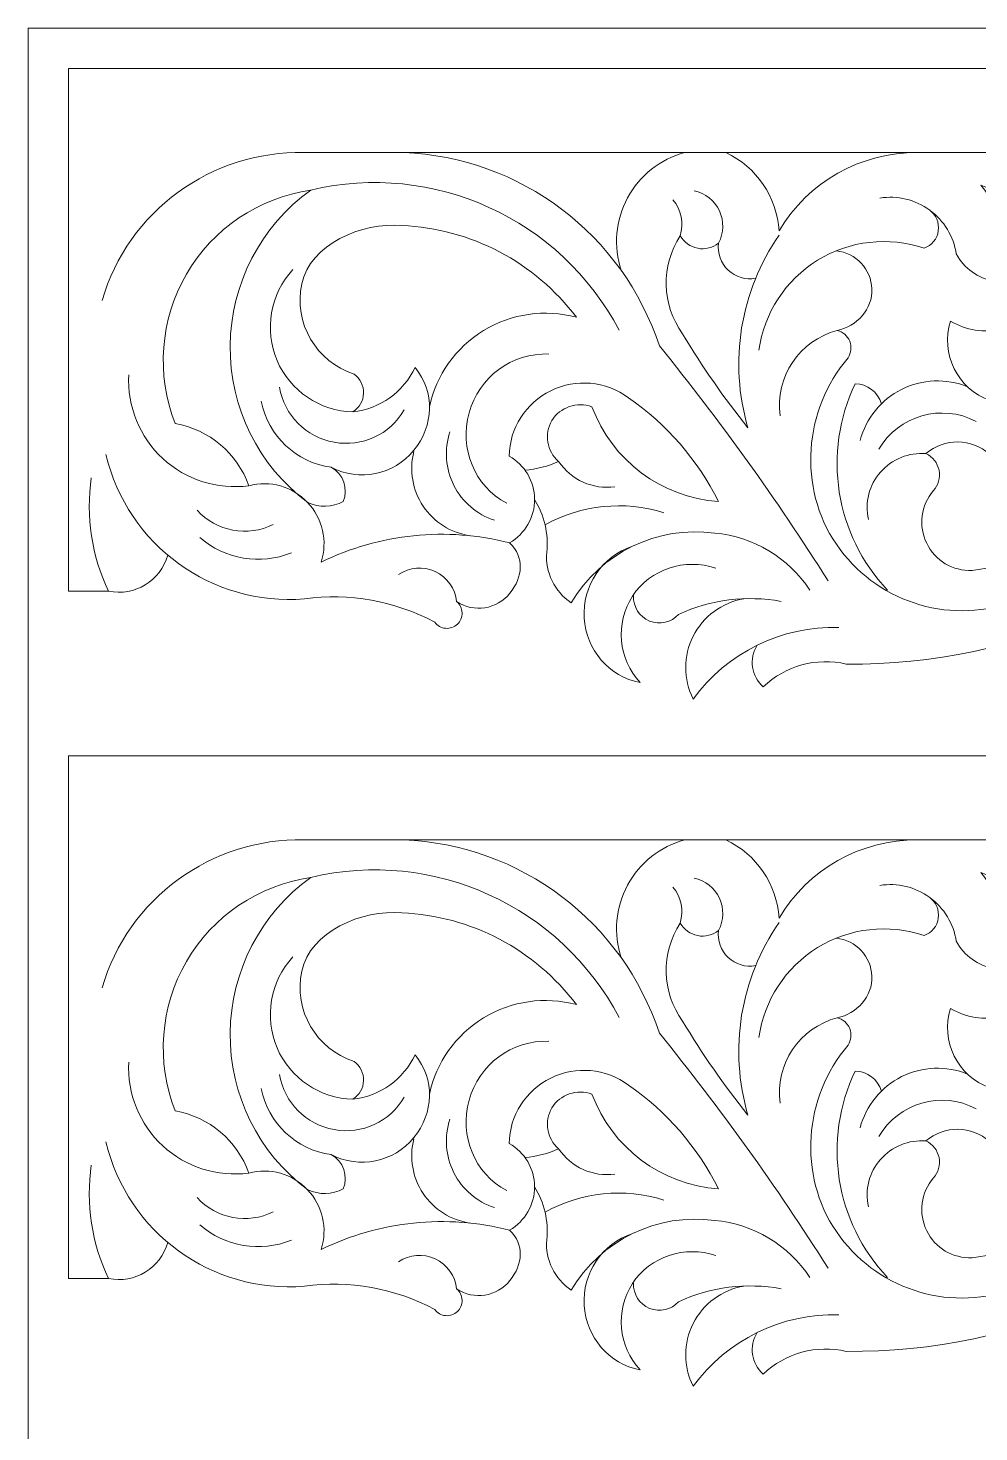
# Model space of a CAD drawing. Header units: millimetres. Extents: x 4334 to 4578, y 2334 to 2588.
# Drawn here: x 4333.9 to 4381, y 2518.7 to 2588.1 of the extents above; entities that cross this region are included whole.
import ezdxf

# ---------------------------------------------------------------- set-up
doc = ezdxf.new("R2010")
doc.units = ezdxf.units.MM
doc.header["$MEASUREMENT"] = 0
doc.layers.add('SITARA ALL', color=18, linetype='Continuous', true_color=0x000000)

msp = doc.modelspace()

# ---------------------------------------------------------------- linework, layer by layer
at = {"layer": 'SITARA ALL', "lineweight": 9}
for points, knots in [([(4333.916, 2588.11), (4333.916, 2588.11), (4577.916, 2588.11), (4577.916, 2588.11), (4577.916, 2588.11), (4577.916, 2466.11), (4577.916, 2466.11), (4577.916, 2466.11), (4333.916, 2466.11), (4333.916, 2466.11), (4333.916, 2466.11), (4333.916, 2588.11), (4333.916, 2588.11)], [0, 0, 0, 0, 0.25, 0.25, 0.25, 0.5, 0.5, 0.5, 0.75, 0.75, 0.75, 1, 1, 1, 1]), ([(4337.043, 2565.882), (4336.767, 2563.968), (4337.064, 2562.015), (4337.897, 2560.27), (4337.897, 2560.27), (4335.916, 2560.27), (4335.916, 2560.27), (4335.916, 2560.27), (4335.916, 2586.11), (4335.916, 2586.11), (4335.916, 2586.11), (4435.687, 2586.11), (4435.687, 2586.11), (4435.687, 2586.11), (4535.916, 2586.11), (4535.916, 2586.11), (4535.916, 2586.11), (4535.916, 2560.27), (4535.916, 2560.27), (4535.916, 2560.27), (4533.935, 2560.27), (4533.935, 2560.27), (4534.768, 2562.015), (4535.065, 2563.968), (4534.789, 2565.882)], [0, 0, 0, 0, 0.111111, 0.111111, 0.111111, 0.222222, 0.222222, 0.222222, 0.333333, 0.333333, 0.333333, 0.444444, 0.444444, 0.444444, 0.555556, 0.555556, 0.555556, 0.666667, 0.666667, 0.666667, 0.777778, 0.777778, 0.777778, 1, 1, 1, 1]), ([(4373.492, 2560.781), (4370.946, 2564.819), (4368.158, 2568.698), (4365.145, 2572.4), (4363.328, 2577.916), (4358.287, 2581.725), (4352.483, 2581.956)], [0, 0, 0, 0, 0.333333, 0.333333, 0.333333, 1, 1, 1, 1]), ([(4366.401, 2581.956), (4365.19, 2581.631), (4364.166, 2580.82), (4363.572, 2579.715), (4362.977, 2578.61), (4362.864, 2577.315), (4363.261, 2576.125)], [0, 0, 0, 0, 0.333333, 0.333333, 0.333333, 1, 1, 1, 1]), ([(4377.913, 2581.956), (4375.104, 2581.977), (4372.498, 2580.505), (4371.068, 2578.088), (4370.958, 2579.759), (4369.953, 2581.239), (4368.439, 2581.956)], [0, 0, 0, 0, 0.333333, 0.333333, 0.333333, 1, 1, 1, 1]), ([(4363.163, 2573.169), (4360.248, 2578.692), (4353.976, 2581.545), (4347.901, 2580.101), (4345.422, 2578.32), (4343.941, 2575.462), (4343.914, 2572.409), (4343.888, 2569.356), (4345.3, 2566.487), (4347.748, 2564.662), (4348.31, 2564.398), (4348.962, 2564.412), (4349.511, 2564.7), (4349.77, 2565.338), (4349.512, 2566.068), (4348.91, 2566.401), (4350.298, 2565.673), (4352.007, 2566.022), (4352.999, 2567.236), (4353.991, 2568.449), (4354.052, 2570.118), (4353.062, 2571.334), (4352.489, 2570.118), (4351.324, 2569.286), (4349.987, 2569.137), (4348.345, 2569.175), (4346.878, 2570.169), (4346.232, 2571.679), (4345.587, 2573.189), (4345.9, 2574.956), (4347.007, 2576.169)], [0, 0, 0, 0, 0.090909, 0.090909, 0.090909, 0.181818, 0.181818, 0.181818, 0.272727, 0.272727, 0.272727, 0.363636, 0.363636, 0.363636, 0.454545, 0.454545, 0.454545, 0.545455, 0.545455, 0.545455, 0.636364, 0.636364, 0.636364, 0.727273, 0.727273, 0.727273, 0.818182, 0.818182, 0.818182, 1, 1, 1, 1]), ([(4376.052, 2579.705), (4376.92, 2579.845), (4377.808, 2579.632), (4378.518, 2579.114), (4379.228, 2578.596), (4379.703, 2577.812), (4379.835, 2576.942), (4380.223, 2576.235), (4380.911, 2575.741), (4381.706, 2575.602), (4382.426, 2577.18), (4382.168, 2579.03), (4381.043, 2580.349), (4383.31, 2579.526), (4384.611, 2577.143), (4384.085, 2574.789), (4383.649, 2574.024), (4382.921, 2573.468), (4382.068, 2573.248), (4381.215, 2573.028), (4380.306, 2573.166), (4379.554, 2573.625), (4379.04, 2572.008), (4379.895, 2570.275), (4381.493, 2569.704), (4382.982, 2570.51), (4384.014, 2571.959), (4384.289, 2573.63)], [0, 0, 0, 0, 0.1, 0.1, 0.1, 0.2, 0.2, 0.2, 0.3, 0.3, 0.3, 0.4, 0.4, 0.4, 0.5, 0.5, 0.5, 0.6, 0.6, 0.6, 0.7, 0.7, 0.7, 0.8, 0.8, 0.8, 1, 1, 1, 1]), ([(4344.835, 2565.485), (4344.264, 2567.091), (4342.874, 2568.264), (4341.195, 2568.555), (4340.242, 2570.973), (4340.447, 2573.694), (4341.75, 2575.943), (4343.053, 2578.192), (4345.329, 2579.725), (4347.901, 2580.101)], [0, 0, 0, 0, 0.25, 0.25, 0.25, 0.5, 0.5, 0.5, 1, 1, 1, 1]), ([(4366.175, 2577.845), (4366.358, 2577.521), (4366.676, 2577.293), (4367.042, 2577.223), (4367.408, 2577.154), (4367.785, 2577.247), (4368.075, 2577.482), (4368.34, 2577.978), (4368.354, 2578.571), (4368.115, 2579.08), (4367.875, 2579.589), (4367.413, 2579.954), (4366.862, 2580.067)], [0, 0, 0, 0, 0.2, 0.2, 0.2, 0.4, 0.4, 0.4, 0.6, 0.6, 0.6, 1, 1, 1, 1]), ([(4371.077, 2577.873), (4369.14, 2575.095), (4368.571, 2571.591), (4369.531, 2568.343), (4368.348, 2569.819), (4367.267, 2571.375), (4366.296, 2572.999), (4365.259, 2574.434), (4365.212, 2576.36), (4366.175, 2577.845), (4366.371, 2578.461), (4366.234, 2579.134), (4365.811, 2579.622)], [0, 0, 0, 0, 0.2, 0.2, 0.2, 0.4, 0.4, 0.4, 0.6, 0.6, 0.6, 1, 1, 1, 1]), ([(4370.072, 2572.189), (4370.328, 2574.027), (4371.391, 2575.655), (4372.969, 2576.629), (4374.548, 2577.604), (4376.49, 2577.821), (4378.248, 2577.227), (4378.622, 2577.365), (4378.889, 2577.697), (4378.945, 2578.091), (4379, 2578.486), (4378.839, 2578.876), (4378.519, 2579.112)], [0, 0, 0, 0, 0.2, 0.2, 0.2, 0.4, 0.4, 0.4, 0.6, 0.6, 0.6, 1, 1, 1, 1]), ([(4349.987, 2569.137), (4350.304, 2569.337), (4350.501, 2569.682), (4350.512, 2570.056), (4350.523, 2570.431), (4350.349, 2570.785), (4350.044, 2571.003), (4348.166, 2571.608), (4347.048, 2573.533), (4347.452, 2575.465), (4347.857, 2577.396), (4350.446, 2578.544), (4352.409, 2578.345), (4355.82, 2578.208), (4358.99, 2576.542), (4361.039, 2573.812), (4359.484, 2574.234), (4357.823, 2573.997), (4356.448, 2573.158), (4355.073, 2572.318), (4354.105, 2570.957), (4353.77, 2569.381)], [0, 0, 0, 0, 0.125, 0.125, 0.125, 0.25, 0.25, 0.25, 0.375, 0.375, 0.375, 0.5, 0.5, 0.5, 0.625, 0.625, 0.625, 0.75, 0.75, 0.75, 1, 1, 1, 1]), ([(4368.075, 2577.482), (4368.011, 2576.985), (4368.189, 2576.487), (4368.553, 2576.143), (4368.917, 2575.799), (4369.421, 2575.649), (4369.913, 2575.741)], [0, 0, 0, 0, 0.333333, 0.333333, 0.333333, 1, 1, 1, 1]), ([(4373.899, 2577.098), (4374.872, 2576.992), (4375.621, 2576.19), (4375.663, 2575.213), (4375.704, 2574.235), (4374.907, 2573.353), (4373.947, 2573.165), (4372.072, 2572.669), (4370.86, 2570.859), (4371.12, 2568.937)], [0, 0, 0, 0, 0.25, 0.25, 0.25, 0.5, 0.5, 0.5, 1, 1, 1, 1]), ([(4381.981, 2568.872), (4382.162, 2568.215), (4381.97, 2567.511), (4381.481, 2567.037), (4380.59, 2567.841), (4379.242, 2567.857), (4378.335, 2567.072), (4378.668, 2566.917), (4378.908, 2566.612), (4378.98, 2566.251), (4379.053, 2565.891), (4378.948, 2565.515), (4378.701, 2565.243), (4378.082, 2564.518), (4377.952, 2563.494), (4378.371, 2562.638), (4378.79, 2561.781), (4379.662, 2561.255), (4380.614, 2561.299), (4385.172, 2561.85), (4389.417, 2563.892), (4392.691, 2567.11), (4391.702, 2566.507), (4390.48, 2566.425), (4389.42, 2566.892), (4388.359, 2567.359), (4387.592, 2568.324), (4387.369, 2569.461), (4386.484, 2571.871), (4386.253, 2574.473), (4386.697, 2577.001)], [0, 0, 0, 0, 0.090909, 0.090909, 0.090909, 0.181818, 0.181818, 0.181818, 0.272727, 0.272727, 0.272727, 0.363636, 0.363636, 0.363636, 0.454545, 0.454545, 0.454545, 0.545455, 0.545455, 0.545455, 0.636364, 0.636364, 0.636364, 0.727273, 0.727273, 0.727273, 0.818182, 0.818182, 0.818182, 1, 1, 1, 1]), ([(4391.512, 2564.117), (4388.897, 2562.001), (4385.84, 2560.496), (4382.569, 2559.713), (4379.361, 2558.61), (4375.811, 2559.79), (4373.902, 2562.594), (4371.992, 2565.398), (4372.28, 2569.23), (4374.481, 2571.811), (4374.638, 2572.054), (4374.668, 2572.358), (4374.561, 2572.626), (4374.455, 2572.895), (4374.227, 2573.095), (4373.947, 2573.165)], [0, 0, 0, 0, 0.166667, 0.166667, 0.166667, 0.333333, 0.333333, 0.333333, 0.5, 0.5, 0.5, 0.666667, 0.666667, 0.666667, 1, 1, 1, 1]), ([(4359.686, 2571.998), (4357.852, 2572.064), (4356.214, 2570.857), (4355.734, 2569.086), (4355.253, 2567.314), (4355.979, 2565.489), (4357.595, 2564.619)], [0, 0, 0, 0, 0.333333, 0.333333, 0.333333, 1, 1, 1, 1]), ([(4355.117, 2559.76), (4355.971, 2559.193), (4357.117, 2559.373), (4357.757, 2560.174), (4358.397, 2560.975), (4358.481, 2561.958), (4357.739, 2562.665), (4354.615, 2563.459), (4351.312, 2563.121), (4348.414, 2561.709), (4348.749, 2562.743), (4348.491, 2563.877), (4347.741, 2564.664), (4346.992, 2565.451), (4345.884, 2565.769), (4344.835, 2565.485), (4343.288, 2565.28), (4341.729, 2565.773), (4340.581, 2566.831), (4339.433, 2567.889), (4338.816, 2569.412), (4338.895, 2570.972)], [0, 0, 0, 0, 0.125, 0.125, 0.125, 0.25, 0.25, 0.25, 0.375, 0.375, 0.375, 0.5, 0.5, 0.5, 0.625, 0.625, 0.625, 0.75, 0.75, 0.75, 1, 1, 1, 1]), ([(4358.494, 2566.256), (4359.072, 2566.297), (4359.637, 2566.443), (4360.164, 2566.685), (4359.581, 2567.191), (4359.44, 2568.04), (4359.829, 2568.706), (4360.218, 2569.373), (4361.082, 2569.648), (4361.81, 2569.389), (4362.8, 2566.735), (4365.244, 2564.902), (4368.071, 2564.7), (4367.046, 2566.761), (4365.513, 2568.527), (4363.616, 2569.83), (4362.504, 2570.66), (4361.021, 2570.796), (4359.777, 2570.184), (4358.533, 2569.571), (4357.737, 2568.331), (4357.716, 2566.944), (4358.487, 2566.513), (4358.968, 2565.7), (4358.974, 2564.817), (4358.981, 2563.933), (4358.504, 2563.108), (4357.739, 2562.665)], [0, 0, 0, 0, 0.1, 0.1, 0.1, 0.2, 0.2, 0.2, 0.3, 0.3, 0.3, 0.4, 0.4, 0.4, 0.5, 0.5, 0.5, 0.6, 0.6, 0.6, 0.7, 0.7, 0.7, 0.8, 0.8, 0.8, 1, 1, 1, 1]), ([(4380.392, 2570.379), (4379.338, 2570.808), (4378.149, 2570.761), (4377.132, 2570.251), (4376.114, 2569.741), (4375.367, 2568.824), (4375.078, 2567.723)], [0, 0, 0, 0, 0.333333, 0.333333, 0.333333, 1, 1, 1, 1]), ([(4346.355, 2570.359), (4346.589, 2568.971), (4347.671, 2567.88), (4349.057, 2567.634), (4350.444, 2567.387), (4351.819, 2568.011), (4352.517, 2569.233)], [0, 0, 0, 0, 0.333333, 0.333333, 0.333333, 1, 1, 1, 1]), ([(4376.134, 2569.541), (4375.961, 2570.117), (4375.436, 2570.516), (4374.834, 2570.528), (4373.202, 2567.119), (4373.836, 2563.061), (4376.436, 2560.318)], [0, 0, 0, 0, 0.333333, 0.333333, 0.333333, 1, 1, 1, 1]), ([(4354.786, 2568.147), (4354.496, 2567.274), (4354.566, 2566.322), (4354.982, 2565.501), (4355.397, 2564.68), (4356.118, 2564.061), (4356.993, 2563.778)], [0, 0, 0, 0, 0.333333, 0.333333, 0.333333, 1, 1, 1, 1]), ([(4352.998, 2567.174), (4352.765, 2566.249), (4352.934, 2565.269), (4353.464, 2564.476), (4353.994, 2563.683), (4354.83, 2563.152), (4355.774, 2563.014)], [0, 0, 0, 0, 0.333333, 0.333333, 0.333333, 1, 1, 1, 1]), ([(4337.77, 2567.022), (4338.839, 2562.545), (4343.004, 2559.516), (4347.591, 2559.888), (4349.805, 2560.196), (4352.061, 2559.794), (4354.033, 2558.741), (4354.16, 2558.567), (4354.355, 2558.456), (4354.569, 2558.437), (4354.784, 2558.417), (4354.995, 2558.489), (4355.152, 2558.637), (4355.309, 2558.784), (4355.395, 2558.992), (4355.388, 2559.207), (4355.381, 2559.422), (4355.283, 2559.623), (4355.117, 2559.76), (4355.05, 2560.407), (4354.647, 2560.97), (4354.058, 2561.244), (4353.468, 2561.517), (4352.784, 2561.464), (4352.247, 2561.098)], [0, 0, 0, 0, 0.111111, 0.111111, 0.111111, 0.222222, 0.222222, 0.222222, 0.333333, 0.333333, 0.333333, 0.444444, 0.444444, 0.444444, 0.555556, 0.555556, 0.555556, 0.666667, 0.666667, 0.666667, 0.777778, 0.777778, 0.777778, 1, 1, 1, 1]), ([(4396.544, 2566.955), (4391.114, 2560.336), (4382.956, 2556.551), (4374.395, 2556.672), (4372.922, 2557.01), (4371.38, 2556.587), (4370.286, 2555.545), (4369.694, 2556.064), (4369.569, 2556.937), (4369.99, 2557.602)], [0, 0, 0, 0, 0.25, 0.25, 0.25, 0.5, 0.5, 0.5, 1, 1, 1, 1]), ([(4378.335, 2567.072), (4377.484, 2567.143), (4376.649, 2566.806), (4376.087, 2566.162), (4375.525, 2565.519), (4375.301, 2564.654), (4375.485, 2563.82)], [0, 0, 0, 0, 0.333333, 0.333333, 0.333333, 1, 1, 1, 1]), ([(4372.596, 2560.321), (4371.536, 2561.929), (4369.804, 2562.969), (4367.886, 2563.147), (4365.041, 2563.526), (4362.246, 2562.172), (4360.785, 2559.701), (4359.958, 2560.25), (4359.495, 2561.206), (4359.575, 2562.195), (4359.668, 2563.11), (4359.456, 2564.03), (4358.972, 2564.812)], [0, 0, 0, 0, 0.2, 0.2, 0.2, 0.4, 0.4, 0.4, 0.6, 0.6, 0.6, 1, 1, 1, 1]), ([(4363.817, 2562.492), (4362.308, 2561.99), (4361.327, 2560.533), (4361.432, 2558.945), (4361.537, 2557.358), (4362.637, 2556.054), (4364.199, 2555.755), (4363.109, 2556.922), (4362.952, 2558.681), (4363.818, 2560.023), (4364.684, 2561.366), (4366.419, 2561.923), (4367.932, 2561.411)], [0, 0, 0, 0, 0.2, 0.2, 0.2, 0.4, 0.4, 0.4, 0.6, 0.6, 0.6, 1, 1, 1, 1]), ([(4371.172, 2559.77), (4369.453, 2560.079), (4367.683, 2559.854), (4366.096, 2559.126), (4365.736, 2558.725), (4365.163, 2558.592), (4364.663, 2558.793), (4364.163, 2558.995), (4363.843, 2559.499), (4363.861, 2560.038)], [0, 0, 0, 0, 0.25, 0.25, 0.25, 0.5, 0.5, 0.5, 1, 1, 1, 1]), ([(4374.032, 2558.482), (4371.191, 2558.56), (4368.496, 2557.238), (4366.821, 2554.942), (4366.328, 2555.918), (4366.327, 2557.071), (4366.819, 2558.048), (4367.311, 2559.025), (4368.245, 2559.712), (4369.323, 2559.898)], [0, 0, 0, 0, 0.25, 0.25, 0.25, 0.5, 0.5, 0.5, 1, 1, 1, 1]), ([(4337.043, 2531.903), (4336.767, 2529.988), (4337.064, 2528.036), (4337.897, 2526.291), (4337.897, 2526.291), (4335.916, 2526.291), (4335.916, 2526.291), (4335.916, 2526.291), (4335.916, 2552.131), (4335.916, 2552.131), (4335.916, 2552.131), (4435.687, 2552.131), (4435.687, 2552.131), (4435.687, 2552.131), (4535.916, 2552.131), (4535.916, 2552.131), (4535.916, 2552.131), (4535.916, 2526.291), (4535.916, 2526.291), (4535.916, 2526.291), (4533.935, 2526.291), (4533.935, 2526.291), (4534.768, 2528.036), (4535.065, 2529.988), (4534.789, 2531.903)], [0, 0, 0, 0, 0.111111, 0.111111, 0.111111, 0.222222, 0.222222, 0.222222, 0.333333, 0.333333, 0.333333, 0.444444, 0.444444, 0.444444, 0.555556, 0.555556, 0.555556, 0.666667, 0.666667, 0.666667, 0.777778, 0.777778, 0.777778, 1, 1, 1, 1]), ([(4373.492, 2526.802), (4370.946, 2530.839), (4368.158, 2534.719), (4365.145, 2538.42), (4363.328, 2543.937), (4358.287, 2547.746), (4352.483, 2547.977)], [0, 0, 0, 0, 0.333333, 0.333333, 0.333333, 1, 1, 1, 1]), ([(4366.401, 2547.977), (4365.19, 2547.652), (4364.166, 2546.841), (4363.572, 2545.736), (4362.977, 2544.631), (4362.864, 2543.336), (4363.261, 2542.145)], [0, 0, 0, 0, 0.333333, 0.333333, 0.333333, 1, 1, 1, 1]), ([(4377.913, 2547.977), (4375.104, 2547.998), (4372.498, 2546.526), (4371.068, 2544.109), (4370.958, 2545.78), (4369.953, 2547.26), (4368.439, 2547.977)], [0, 0, 0, 0, 0.333333, 0.333333, 0.333333, 1, 1, 1, 1]), ([(4363.163, 2539.19), (4360.248, 2544.713), (4353.976, 2547.566), (4347.901, 2546.122), (4345.422, 2544.34), (4343.941, 2541.483), (4343.914, 2538.43), (4343.888, 2535.377), (4345.3, 2532.508), (4347.748, 2530.683), (4348.31, 2530.419), (4348.962, 2530.433), (4349.511, 2530.721), (4349.77, 2531.359), (4349.512, 2532.089), (4348.91, 2532.422), (4350.298, 2531.694), (4352.007, 2532.043), (4352.999, 2533.257), (4353.991, 2534.47), (4354.052, 2536.139), (4353.062, 2537.355), (4352.489, 2536.138), (4351.324, 2535.307), (4349.987, 2535.158), (4348.345, 2535.196), (4346.878, 2536.19), (4346.232, 2537.7), (4345.587, 2539.21), (4345.9, 2540.976), (4347.007, 2542.19)], [0, 0, 0, 0, 0.090909, 0.090909, 0.090909, 0.181818, 0.181818, 0.181818, 0.272727, 0.272727, 0.272727, 0.363636, 0.363636, 0.363636, 0.454545, 0.454545, 0.454545, 0.545455, 0.545455, 0.545455, 0.636364, 0.636364, 0.636364, 0.727273, 0.727273, 0.727273, 0.818182, 0.818182, 0.818182, 1, 1, 1, 1]), ([(4376.052, 2545.726), (4376.92, 2545.866), (4377.808, 2545.653), (4378.518, 2545.135), (4379.228, 2544.617), (4379.703, 2543.833), (4379.835, 2542.963), (4380.223, 2542.255), (4380.911, 2541.762), (4381.706, 2541.623), (4382.426, 2543.2), (4382.168, 2545.051), (4381.043, 2546.37), (4383.31, 2545.546), (4384.611, 2543.163), (4384.085, 2540.81), (4383.649, 2540.044), (4382.921, 2539.489), (4382.068, 2539.269), (4381.215, 2539.049), (4380.306, 2539.187), (4379.554, 2539.646), (4379.04, 2538.029), (4379.895, 2536.296), (4381.493, 2535.725), (4382.982, 2536.531), (4384.014, 2537.98), (4384.289, 2539.651)], [0, 0, 0, 0, 0.1, 0.1, 0.1, 0.2, 0.2, 0.2, 0.3, 0.3, 0.3, 0.4, 0.4, 0.4, 0.5, 0.5, 0.5, 0.6, 0.6, 0.6, 0.7, 0.7, 0.7, 0.8, 0.8, 0.8, 1, 1, 1, 1]), ([(4344.835, 2531.506), (4344.264, 2533.112), (4342.874, 2534.285), (4341.195, 2534.576), (4340.242, 2536.994), (4340.447, 2539.715), (4341.75, 2541.964), (4343.053, 2544.213), (4345.329, 2545.746), (4347.901, 2546.122)], [0, 0, 0, 0, 0.25, 0.25, 0.25, 0.5, 0.5, 0.5, 1, 1, 1, 1]), ([(4371.077, 2543.893), (4369.14, 2541.116), (4368.571, 2537.611), (4369.531, 2534.364), (4368.348, 2535.84), (4367.267, 2537.396), (4366.296, 2539.02), (4365.259, 2540.454), (4365.212, 2542.381), (4366.175, 2543.866), (4366.371, 2544.482), (4366.234, 2545.155), (4365.811, 2545.643)], [0, 0, 0, 0, 0.2, 0.2, 0.2, 0.4, 0.4, 0.4, 0.6, 0.6, 0.6, 1, 1, 1, 1]), ([(4366.175, 2543.866), (4366.358, 2543.541), (4366.676, 2543.314), (4367.042, 2543.244), (4367.408, 2543.175), (4367.785, 2543.268), (4368.075, 2543.503), (4368.34, 2543.999), (4368.354, 2544.592), (4368.115, 2545.101), (4367.875, 2545.61), (4367.413, 2545.975), (4366.862, 2546.087)], [0, 0, 0, 0, 0.2, 0.2, 0.2, 0.4, 0.4, 0.4, 0.6, 0.6, 0.6, 1, 1, 1, 1]), ([(4370.072, 2538.21), (4370.328, 2540.048), (4371.391, 2541.675), (4372.969, 2542.65), (4374.548, 2543.625), (4376.49, 2543.842), (4378.248, 2543.248), (4378.622, 2543.386), (4378.889, 2543.718), (4378.945, 2544.112), (4379, 2544.506), (4378.839, 2544.897), (4378.519, 2545.133)], [0, 0, 0, 0, 0.2, 0.2, 0.2, 0.4, 0.4, 0.4, 0.6, 0.6, 0.6, 1, 1, 1, 1]), ([(4349.987, 2535.158), (4350.304, 2535.358), (4350.501, 2535.702), (4350.512, 2536.077), (4350.523, 2536.452), (4350.349, 2536.806), (4350.044, 2537.024), (4348.166, 2537.629), (4347.048, 2539.554), (4347.452, 2541.485), (4347.857, 2543.417), (4350.446, 2544.565), (4352.409, 2544.366), (4355.82, 2544.229), (4358.99, 2542.563), (4361.039, 2539.833), (4359.484, 2540.255), (4357.823, 2540.018), (4356.448, 2539.179), (4355.073, 2538.339), (4354.105, 2536.978), (4353.77, 2535.402)], [0, 0, 0, 0, 0.125, 0.125, 0.125, 0.25, 0.25, 0.25, 0.375, 0.375, 0.375, 0.5, 0.5, 0.5, 0.625, 0.625, 0.625, 0.75, 0.75, 0.75, 1, 1, 1, 1]), ([(4368.075, 2543.503), (4368.011, 2543.006), (4368.189, 2542.508), (4368.553, 2542.164), (4368.917, 2541.82), (4369.421, 2541.67), (4369.913, 2541.762)], [0, 0, 0, 0, 0.333333, 0.333333, 0.333333, 1, 1, 1, 1]), ([(4373.899, 2543.119), (4374.872, 2543.012), (4375.621, 2542.211), (4375.663, 2541.233), (4375.704, 2540.255), (4374.907, 2539.374), (4373.947, 2539.185), (4372.072, 2538.69), (4370.86, 2536.88), (4371.12, 2534.958)], [0, 0, 0, 0, 0.25, 0.25, 0.25, 0.5, 0.5, 0.5, 1, 1, 1, 1]), ([(4381.981, 2534.893), (4382.162, 2534.236), (4381.97, 2533.532), (4381.481, 2533.058), (4380.59, 2533.862), (4379.242, 2533.878), (4378.335, 2533.093), (4378.668, 2532.937), (4378.908, 2532.633), (4378.98, 2532.272), (4379.053, 2531.912), (4378.948, 2531.536), (4378.701, 2531.263), (4378.082, 2530.538), (4377.952, 2529.515), (4378.371, 2528.658), (4378.79, 2527.802), (4379.662, 2527.276), (4380.614, 2527.32), (4385.172, 2527.871), (4389.417, 2529.913), (4392.691, 2533.131), (4391.702, 2532.527), (4390.48, 2532.446), (4389.42, 2532.913), (4388.359, 2533.38), (4387.592, 2534.345), (4387.369, 2535.482), (4386.484, 2537.892), (4386.253, 2540.494), (4386.697, 2543.022)], [0, 0, 0, 0, 0.090909, 0.090909, 0.090909, 0.181818, 0.181818, 0.181818, 0.272727, 0.272727, 0.272727, 0.363636, 0.363636, 0.363636, 0.454545, 0.454545, 0.454545, 0.545455, 0.545455, 0.545455, 0.636364, 0.636364, 0.636364, 0.727273, 0.727273, 0.727273, 0.818182, 0.818182, 0.818182, 1, 1, 1, 1]), ([(4391.512, 2530.138), (4388.897, 2528.021), (4385.84, 2526.516), (4382.569, 2525.734), (4379.361, 2524.631), (4375.811, 2525.811), (4373.902, 2528.615), (4371.992, 2531.418), (4372.28, 2535.251), (4374.481, 2537.832), (4374.638, 2538.075), (4374.668, 2538.379), (4374.561, 2538.647), (4374.455, 2538.916), (4374.227, 2539.116), (4373.947, 2539.185)], [0, 0, 0, 0, 0.166667, 0.166667, 0.166667, 0.333333, 0.333333, 0.333333, 0.5, 0.5, 0.5, 0.666667, 0.666667, 0.666667, 1, 1, 1, 1]), ([(4359.686, 2538.019), (4357.852, 2538.085), (4356.214, 2536.878), (4355.734, 2535.107), (4355.253, 2533.335), (4355.979, 2531.51), (4357.595, 2530.64)], [0, 0, 0, 0, 0.333333, 0.333333, 0.333333, 1, 1, 1, 1]), ([(4355.117, 2525.781), (4355.971, 2525.214), (4357.117, 2525.394), (4357.757, 2526.195), (4358.397, 2526.996), (4358.481, 2527.979), (4357.739, 2528.686), (4354.615, 2529.48), (4351.312, 2529.142), (4348.414, 2527.729), (4348.749, 2528.763), (4348.49, 2529.898), (4347.741, 2530.685), (4346.992, 2531.472), (4345.884, 2531.789), (4344.835, 2531.506), (4343.288, 2531.301), (4341.729, 2531.794), (4340.581, 2532.852), (4339.433, 2533.91), (4338.815, 2535.433), (4338.895, 2536.992)], [0, 0, 0, 0, 0.125, 0.125, 0.125, 0.25, 0.25, 0.25, 0.375, 0.375, 0.375, 0.5, 0.5, 0.5, 0.625, 0.625, 0.625, 0.75, 0.75, 0.75, 1, 1, 1, 1]), ([(4358.494, 2532.277), (4359.072, 2532.318), (4359.637, 2532.463), (4360.164, 2532.706), (4359.581, 2533.211), (4359.44, 2534.06), (4359.829, 2534.727), (4360.218, 2535.394), (4361.082, 2535.669), (4361.81, 2535.41), (4362.8, 2532.756), (4365.244, 2530.923), (4368.071, 2530.72), (4367.046, 2532.782), (4365.513, 2534.548), (4363.616, 2535.851), (4362.504, 2536.681), (4361.021, 2536.817), (4359.777, 2536.204), (4358.533, 2535.592), (4357.737, 2534.352), (4357.716, 2532.965), (4358.487, 2532.534), (4358.968, 2531.721), (4358.974, 2530.837), (4358.981, 2529.953), (4358.504, 2529.129), (4357.739, 2528.686)], [0, 0, 0, 0, 0.1, 0.1, 0.1, 0.2, 0.2, 0.2, 0.3, 0.3, 0.3, 0.4, 0.4, 0.4, 0.5, 0.5, 0.5, 0.6, 0.6, 0.6, 0.7, 0.7, 0.7, 0.8, 0.8, 0.8, 1, 1, 1, 1]), ([(4380.392, 2536.4), (4379.338, 2536.829), (4378.149, 2536.782), (4377.132, 2536.272), (4376.114, 2535.762), (4375.367, 2534.845), (4375.078, 2533.744)], [0, 0, 0, 0, 0.333333, 0.333333, 0.333333, 1, 1, 1, 1]), ([(4346.355, 2536.38), (4346.589, 2534.992), (4347.671, 2533.901), (4349.057, 2533.654), (4350.444, 2533.408), (4351.819, 2534.032), (4352.517, 2535.254)], [0, 0, 0, 0, 0.333333, 0.333333, 0.333333, 1, 1, 1, 1]), ([(4376.134, 2535.562), (4375.961, 2536.138), (4375.436, 2536.537), (4374.834, 2536.549), (4373.202, 2533.14), (4373.836, 2529.082), (4376.436, 2526.338)], [0, 0, 0, 0, 0.333333, 0.333333, 0.333333, 1, 1, 1, 1]), ([(4354.786, 2534.168), (4354.496, 2533.295), (4354.566, 2532.342), (4354.982, 2531.522), (4355.397, 2530.701), (4356.118, 2530.082), (4356.993, 2529.798)], [0, 0, 0, 0, 0.333333, 0.333333, 0.333333, 1, 1, 1, 1]), ([(4352.998, 2533.195), (4352.765, 2532.27), (4352.934, 2531.29), (4353.464, 2530.497), (4353.994, 2529.704), (4354.83, 2529.173), (4355.774, 2529.035)], [0, 0, 0, 0, 0.333333, 0.333333, 0.333333, 1, 1, 1, 1]), ([(4378.335, 2533.093), (4377.484, 2533.164), (4376.649, 2532.826), (4376.087, 2532.183), (4375.525, 2531.54), (4375.301, 2530.674), (4375.485, 2529.84)], [0, 0, 0, 0, 0.333333, 0.333333, 0.333333, 1, 1, 1, 1]), ([(4337.77, 2533.043), (4338.839, 2528.566), (4343.004, 2525.537), (4347.591, 2525.909), (4349.805, 2526.217), (4352.061, 2525.815), (4354.033, 2524.762), (4354.16, 2524.588), (4354.355, 2524.477), (4354.569, 2524.457), (4354.784, 2524.438), (4354.995, 2524.51), (4355.152, 2524.657), (4355.309, 2524.805), (4355.395, 2525.013), (4355.388, 2525.228), (4355.381, 2525.443), (4355.283, 2525.644), (4355.117, 2525.781), (4355.05, 2526.428), (4354.647, 2526.991), (4354.058, 2527.265), (4353.468, 2527.538), (4352.784, 2527.485), (4352.247, 2527.119)], [0, 0, 0, 0, 0.111111, 0.111111, 0.111111, 0.222222, 0.222222, 0.222222, 0.333333, 0.333333, 0.333333, 0.444444, 0.444444, 0.444444, 0.555556, 0.555556, 0.555556, 0.666667, 0.666667, 0.666667, 0.777778, 0.777778, 0.777778, 1, 1, 1, 1]), ([(4396.544, 2532.976), (4391.114, 2526.357), (4382.956, 2522.572), (4374.395, 2522.693), (4372.922, 2523.031), (4371.38, 2522.608), (4370.286, 2521.566), (4369.694, 2522.085), (4369.569, 2522.958), (4369.99, 2523.623)], [0, 0, 0, 0, 0.25, 0.25, 0.25, 0.5, 0.5, 0.5, 1, 1, 1, 1]), ([(4372.596, 2526.341), (4371.536, 2527.95), (4369.804, 2528.99), (4367.886, 2529.167), (4365.041, 2529.547), (4362.246, 2528.192), (4360.785, 2525.722), (4359.958, 2526.271), (4359.495, 2527.227), (4359.575, 2528.216), (4359.668, 2529.131), (4359.456, 2530.05), (4358.972, 2530.833)], [0, 0, 0, 0, 0.2, 0.2, 0.2, 0.4, 0.4, 0.4, 0.6, 0.6, 0.6, 1, 1, 1, 1]), ([(4363.817, 2528.513), (4362.308, 2528.011), (4361.327, 2526.553), (4361.432, 2524.966), (4361.537, 2523.379), (4362.637, 2522.075), (4364.199, 2521.776), (4363.109, 2522.943), (4362.952, 2524.702), (4363.818, 2526.044), (4364.684, 2527.386), (4366.419, 2527.944), (4367.932, 2527.432)], [0, 0, 0, 0, 0.2, 0.2, 0.2, 0.4, 0.4, 0.4, 0.6, 0.6, 0.6, 1, 1, 1, 1]), ([(4371.172, 2525.791), (4369.453, 2526.099), (4367.683, 2525.875), (4366.096, 2525.147), (4365.736, 2524.746), (4365.163, 2524.613), (4364.663, 2524.814), (4364.163, 2525.015), (4363.843, 2525.52), (4363.861, 2526.059)], [0, 0, 0, 0, 0.25, 0.25, 0.25, 0.5, 0.5, 0.5, 1, 1, 1, 1]), ([(4374.032, 2524.503), (4371.191, 2524.581), (4368.496, 2523.259), (4366.821, 2520.963), (4366.328, 2521.939), (4366.327, 2523.092), (4366.819, 2524.069), (4367.311, 2525.046), (4368.245, 2525.733), (4369.323, 2525.919)], [0, 0, 0, 0, 0.25, 0.25, 0.25, 0.5, 0.5, 0.5, 1, 1, 1, 1])]:
    msp.add_open_spline(points, degree=3, knots=knots, dxfattribs=at)
for points in [[(4347.582, 2581.956), (4342.976, 2582.056), (4338.876, 2579.063), (4337.576, 2574.643)], [(4347.133, 2581.956), (4347.133, 2581.956), (4435.687, 2581.956), (4435.687, 2581.956)], [(4345.453, 2569.659), (4345.79, 2567.944), (4347.179, 2566.635), (4348.91, 2566.401)], [(4380.818, 2568.666), (4379.101, 2569.563), (4376.984, 2568.961), (4376.001, 2567.291)], [(4360.164, 2566.685), (4360.779, 2565.771), (4361.859, 2565.286), (4362.95, 2565.435)], [(4365.368, 2564.153), (4363.408, 2564.763), (4361.285, 2564.547), (4359.49, 2563.553)], [(4342.28, 2564.273), (4343.239, 2563.223), (4344.776, 2562.936), (4346.049, 2563.572)], [(4342.408, 2562.934), (4343.655, 2561.843), (4345.407, 2561.546), (4346.943, 2562.168)], [(4337.897, 2560.27), (4339.191, 2560.011), (4340.466, 2560.785), (4340.831, 2562.053)], [(4347.582, 2547.977), (4342.976, 2548.077), (4338.876, 2545.084), (4337.576, 2540.664)], [(4347.133, 2547.977), (4347.133, 2547.977), (4435.687, 2547.977), (4435.687, 2547.977)], [(4345.453, 2535.679), (4345.79, 2533.965), (4347.179, 2532.656), (4348.91, 2532.422)], [(4380.818, 2534.687), (4379.101, 2535.584), (4376.984, 2534.982), (4376.001, 2533.312)], [(4360.164, 2532.706), (4360.779, 2531.791), (4361.859, 2531.307), (4362.95, 2531.456)], [(4365.368, 2530.173), (4363.408, 2530.784), (4361.285, 2530.568), (4359.49, 2529.574)], [(4342.28, 2530.294), (4343.239, 2529.244), (4344.776, 2528.957), (4346.049, 2529.593)], [(4342.408, 2528.955), (4343.655, 2527.864), (4345.407, 2527.567), (4346.943, 2528.189)], [(4337.897, 2526.291), (4339.191, 2526.032), (4340.466, 2526.806), (4340.831, 2528.074)]]:
    msp.add_open_spline(points, degree=3, dxfattribs=at)

doc.saveas('drawing.dxf')
